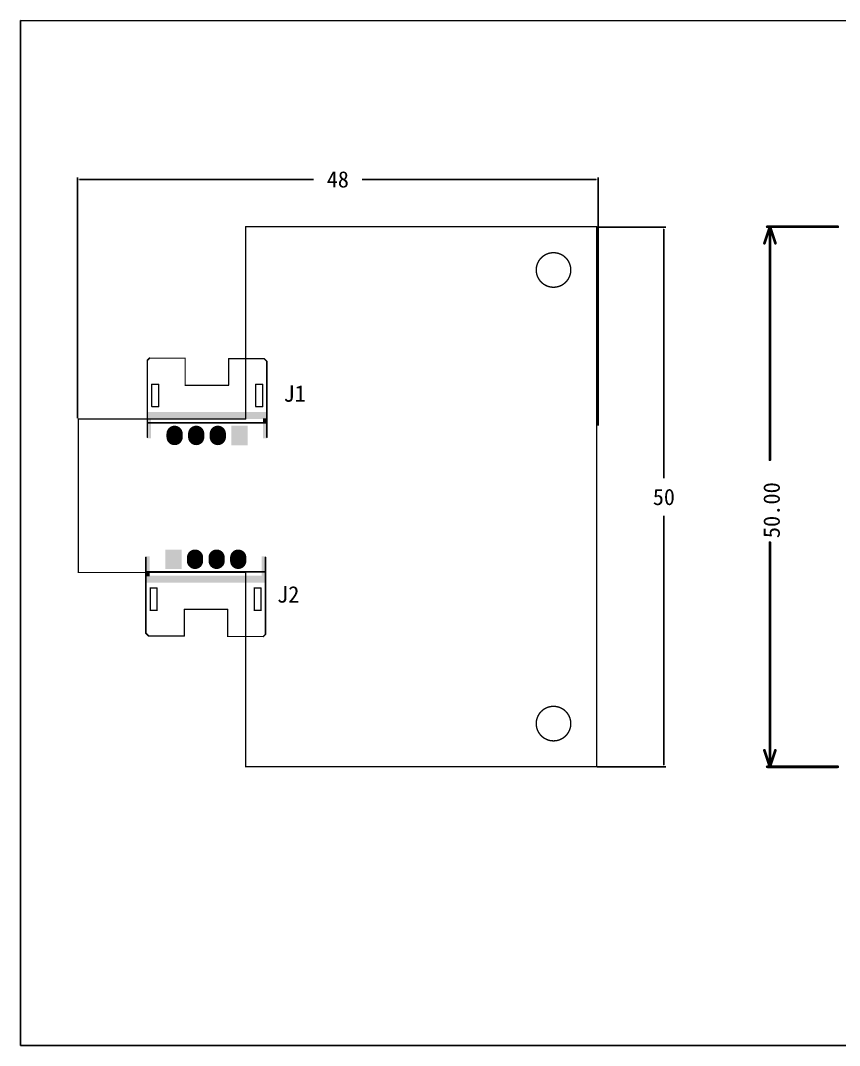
# Model space of a CAD drawing. Extents: x 749 to 923, y 554 to 649.
# Drawn here: x 748.7 to 824.5, y 554.4 to 649.3 of the extents above; entities that cross this region are included whole.
import ezdxf

# ---------------------------------------------------------------- set-up
doc = ezdxf.new("R2010")
doc.units = 0
doc.header["$MEASUREMENT"] = 0
doc.layers.get('0').update_dxf_attribs({"linetype": 'CONTINUOUS'})
doc.layers.get('Defpoints').update_dxf_attribs({"linetype": 'CONTINUOUS'})
for name, color, linetype in [('BOTTOMLAYER', 5, 'CONTINUOUS'), ('BOTTOMOVERLAY', 7, 'CONTINUOUS'), ('BOTTOMSOLDER', 6, 'CONTINUOUS'), ('KEEPOUTLAYER', 6, 'CONTINUOUS'), ('MULTILAYER', 9, 'CONTINUOUS'), ('TOPLAYER', 1, 'CONTINUOUS'), ('TOPOVERLAY', 7, 'CONTINUOUS'), ('TOPSOLDER', 216, 'CONTINUOUS')]:
    doc.layers.add(name, color=color, linetype=linetype)
doc.dimstyles.get("Standard").update_dxf_attribs({"dimtxt": 0.18, "dimasz": 0.18, "dimexe": 0.18, "dimexo": 0.0625, "dimgap": 0.09, "dimtad": 0, "dimtih": 1, "dimtoh": 1, "dimdec": 4, "dimzin": 0, "dimdsep": 46, "dimtxsty": 'Standard', "dimcen": 0.09, "dimadec": 0, "dimazin": 0, "dimtfac": 1, "dimtdec": 4, "dimtofl": 0, "dimtmove": 0, "dimatfit": 0, "dimfxl": 1, "dimtolj": 1, "dimtzin": 0, "dimarcsym": 0})

# ---------------------------------------------------------------- blocks, each defined once
blk = doc.blocks.new('DIP4_90___B_2')
at = {"layer": 'BOTTOMLAYER', "const_width": 1.3}
for points in [[(-3.012, 0.166), (-3.012, -0.134)], [(-1.012, 0.166), (-1.012, -0.134)], [(0.988, 0.166), (0.988, -0.134)]]:
    blk.add_lwpolyline(points, dxfattribs=at)
at = {"layer": 'BOTTOMLAYER', "const_width": 0.65}
for points in [[(-3.337, 0.166, 1), (-2.687, 0.166, 1)], [(-3.337, -0.134, 1), (-2.687, -0.134, 1)], [(-1.337, 0.166, 1), (-0.687, 0.166, 1)], [(-1.337, -0.134, 1), (-0.687, -0.134, 1)], [(0.663, 0.166, 1), (1.313, 0.166, 1)], [(0.663, -0.134, 1), (1.313, -0.134, 1)]]:
    blk.add_lwpolyline(points, format="xyb", close=True, dxfattribs=at)
at = {"layer": 'BOTTOMLAYER'}
blk.add_solid([(3.638, -0.784), (3.638, 0.816), (2.338, -0.784), (2.338, 0.816)], dxfattribs=at)
at = {"layer": 'BOTTOMOVERLAY'}
for points, const_width in [([(-5.537, -1.143), (-5.537, 0.178)], 0.15), ([(5.537, -1.143), (5.537, 0.178)], 0.15), ([(-5.537, -6.934), (-5.537, -1.092)], 0.15), ([(-5.537, -1.143), (5.537, -1.143)], 0.15), ([(5.537, -6.833), (5.537, -1.092)], 0.15), ([(-5.131, -2.667), (-5.105, -2.642)], 0.12), ([(-5.131, -4.724), (-5.131, -2.667)], 0.12), ([(-5.105, -2.642), (-4.496, -2.642)], 0.12), ([(-4.496, -4.724), (-4.496, -2.642)], 0.12), ([(4.496, -2.667), (4.521, -2.642)], 0.12), ([(4.496, -4.724), (4.496, -2.667)], 0.12), ([(4.521, -2.642), (5.131, -2.642)], 0.12), ([(5.131, -4.724), (5.131, -2.642)], 0.12), ([(-5.131, -4.724), (-4.496, -4.724)], 0.12), ([(-2.032, -5.055), (-2.032, -4.623)], 0.12), ([(-2.032, -4.623), (1.981, -4.623)], 0.12), ([(1.981, -5.055), (1.981, -4.623)], 0.12), ([(4.496, -4.724), (5.131, -4.724)], 0.12), ([(-2.032, -7.137), (-2.032, -5.055)], 0.12), ([(1.981, -7.087), (1.981, -5.055)], 0.12), ([(-5.537, -6.934), (-5.334, -7.137)], 0.15), ([(-5.334, -7.137), (-2.032, -7.137)], 0.12), ([(1.981, -7.087), (5.283, -7.087)], 0.12), ([(5.283, -7.087), (5.537, -6.833)], 0.15)]:
    blk.add_lwpolyline(points, dxfattribs=dict(at, const_width=const_width))
for points, const_width in [([(-5.575, 0.178, 1), (-5.5, 0.178, 1)], 0.075), ([(5.5, 0.178, 1), (5.575, 0.178, 1)], 0.075), ([(-5.575, -1.092, 1), (-5.5, -1.092, 1)], 0.075), ([(-5.575, -1.143, 1), (-5.5, -1.143, 1)], 0.075), ([(-5.575, -1.143, 1), (-5.5, -1.143, 1)], 0.075), ([(5.5, -1.092, 1), (5.575, -1.092, 1)], 0.075), ([(5.5, -1.143, 1), (5.575, -1.143, 1)], 0.075), ([(5.5, -1.143, 1), (5.575, -1.143, 1)], 0.075), ([(-5.161, -2.667, 1), (-5.101, -2.667, 1)], 0.06), ([(-5.161, -2.667, 1), (-5.101, -2.667, 1)], 0.06), ([(-5.135, -2.642, 1), (-5.075, -2.642, 1)], 0.06), ([(-5.135, -2.642, 1), (-5.075, -2.642, 1)], 0.06), ([(-4.526, -2.642, 1), (-4.466, -2.642, 1)], 0.06), ([(-4.526, -2.642, 1), (-4.466, -2.642, 1)], 0.06), ([(4.466, -2.667, 1), (4.526, -2.667, 1)], 0.06), ([(4.466, -2.667, 1), (4.526, -2.667, 1)], 0.06), ([(4.491, -2.642, 1), (4.551, -2.642, 1)], 0.06), ([(4.491, -2.642, 1), (4.551, -2.642, 1)], 0.06), ([(5.101, -2.642, 1), (5.161, -2.642, 1)], 0.06), ([(5.101, -2.642, 1), (5.161, -2.642, 1)], 0.06), ([(-5.161, -4.724, 1), (-5.101, -4.724, 1)], 0.06), ([(-5.161, -4.724, 1), (-5.101, -4.724, 1)], 0.06), ([(-4.526, -4.724, 1), (-4.466, -4.724, 1)], 0.06), ([(-4.526, -4.724, 1), (-4.466, -4.724, 1)], 0.06), ([(-2.062, -4.623, 1), (-2.002, -4.623, 1)], 0.06), ([(-2.062, -4.623, 1), (-2.002, -4.623, 1)], 0.06), ([(1.951, -4.623, 1), (2.011, -4.623, 1)], 0.06), ([(1.951, -4.623, 1), (2.011, -4.623, 1)], 0.06), ([(4.466, -4.724, 1), (4.526, -4.724, 1)], 0.06), ([(4.466, -4.724, 1), (4.526, -4.724, 1)], 0.06), ([(5.101, -4.724, 1), (5.161, -4.724, 1)], 0.06), ([(5.101, -4.724, 1), (5.161, -4.724, 1)], 0.06), ([(-2.062, -5.055, 1), (-2.002, -5.055, 1)], 0.06), ([(-2.062, -5.055, 1), (-2.002, -5.055, 1)], 0.06), ([(1.951, -5.055, 1), (2.011, -5.055, 1)], 0.06), ([(1.951, -5.055, 1), (2.011, -5.055, 1)], 0.06), ([(-5.575, -6.934, 1), (-5.5, -6.934, 1)], 0.075), ([(-5.575, -6.934, 1), (-5.5, -6.934, 1)], 0.075), ([(-5.372, -7.137, 1), (-5.296, -7.137, 1)], 0.075), ([(-5.364, -7.137, 1), (-5.304, -7.137, 1)], 0.06), ([(-2.062, -7.137, 1), (-2.002, -7.137, 1)], 0.06), ([(-2.062, -7.137, 1), (-2.002, -7.137, 1)], 0.06), ([(1.951, -7.087, 1), (2.011, -7.087, 1)], 0.06), ([(1.951, -7.087, 1), (2.011, -7.087, 1)], 0.06), ([(5.246, -7.087, 1), (5.321, -7.087, 1)], 0.075), ([(5.253, -7.087, 1), (5.313, -7.087, 1)], 0.06), ([(5.5, -6.833, 1), (5.575, -6.833, 1)], 0.075), ([(5.5, -6.833, 1), (5.575, -6.833, 1)], 0.075)]:
    blk.add_lwpolyline(points, format="xyb", close=True, dxfattribs=dict(at, const_width=const_width))
for points in [[(-5.537, -1.651), (-5.182, -1.651), (-5.537, 0.279), (-5.182, 0.279)], [(5.182, -1.168), (5.537, -1.168), (5.182, 0.279), (5.537, 0.279)], [(-5.537, -2.159), (5.537, -2.159), (-5.537, -1.499), (5.537, -1.499)], [(5.182, -1.575), (5.537, -1.575), (5.182, -1.092), (5.537, -1.092)]]:
    blk.add_solid(points, dxfattribs=at)
at = {"layer": 'BOTTOMSOLDER', "const_width": 1.503}
for points in [[(-3.012, 0.166), (-3.012, -0.134)], [(-1.012, 0.166), (-1.012, -0.134)], [(0.988, 0.166), (0.988, -0.134)]]:
    blk.add_lwpolyline(points, dxfattribs=at)
at = {"layer": 'BOTTOMSOLDER', "const_width": 0.752}
for points in [[(-3.387, 0.166, 1), (-2.636, 0.166, 1)], [(-3.387, -0.134, 1), (-2.636, -0.134, 1)], [(-1.387, 0.166, 1), (-0.636, 0.166, 1)], [(-1.387, -0.134, 1), (-0.636, -0.134, 1)], [(0.613, 0.166, 1), (1.364, 0.166, 1)], [(0.613, -0.134, 1), (1.364, -0.134, 1)]]:
    blk.add_lwpolyline(points, format="xyb", close=True, dxfattribs=at)
at = {"layer": 'BOTTOMSOLDER'}
blk.add_solid([(3.74, -0.885), (3.74, 0.918), (2.237, -0.885), (2.237, 0.918)], dxfattribs=at)
at = {"layer": 'MULTILAYER', "const_width": 1.3}
for points in [[(-3.012, 0.166), (-3.012, -0.134)], [(-1.012, 0.166), (-1.012, -0.134)], [(0.988, 0.166), (0.988, -0.134)]]:
    blk.add_lwpolyline(points, dxfattribs=at)
at = {"layer": 'MULTILAYER', "const_width": 0.65}
for points in [[(-3.337, 0.166, 1), (-2.687, 0.166, 1)], [(-3.337, -0.134, 1), (-2.687, -0.134, 1)], [(-1.337, 0.166, 1), (-0.687, 0.166, 1)], [(-1.337, -0.134, 1), (-0.687, -0.134, 1)], [(0.663, 0.166, 1), (1.313, 0.166, 1)], [(0.663, -0.134, 1), (1.313, -0.134, 1)]]:
    blk.add_lwpolyline(points, format="xyb", close=True, dxfattribs=at)
at = {"layer": 'MULTILAYER'}
blk.add_solid([(3.638, -0.784), (3.638, 0.816), (2.338, -0.784), (2.338, 0.816)], dxfattribs=at)
at = {"layer": 'TOPLAYER', "const_width": 1.3}
for points in [[(-3.012, 0.166), (-3.012, -0.134)], [(-1.012, 0.166), (-1.012, -0.134)], [(0.988, 0.166), (0.988, -0.134)]]:
    blk.add_lwpolyline(points, dxfattribs=at)
at = {"layer": 'TOPLAYER', "const_width": 0.65}
for points in [[(-3.337, 0.166, 1), (-2.687, 0.166, 1)], [(-3.337, -0.134, 1), (-2.687, -0.134, 1)], [(-1.337, 0.166, 1), (-0.687, 0.166, 1)], [(-1.337, -0.134, 1), (-0.687, -0.134, 1)], [(0.663, 0.166, 1), (1.313, 0.166, 1)], [(0.663, -0.134, 1), (1.313, -0.134, 1)]]:
    blk.add_lwpolyline(points, format="xyb", close=True, dxfattribs=at)
at = {"layer": 'TOPLAYER'}
blk.add_solid([(3.638, -0.784), (3.638, 0.816), (2.338, -0.784), (2.338, 0.816)], dxfattribs=at)
at = {"layer": 'TOPSOLDER', "const_width": 1.503}
for points in [[(-3.012, 0.166), (-3.012, -0.134)], [(-1.012, 0.166), (-1.012, -0.134)], [(0.988, 0.166), (0.988, -0.134)]]:
    blk.add_lwpolyline(points, dxfattribs=at)
at = {"layer": 'TOPSOLDER', "const_width": 0.752}
for points in [[(-3.387, 0.166, 1), (-2.636, 0.166, 1)], [(-3.387, -0.134, 1), (-2.636, -0.134, 1)], [(-1.387, 0.166, 1), (-0.636, 0.166, 1)], [(-1.387, -0.134, 1), (-0.636, -0.134, 1)], [(0.613, 0.166, 1), (1.364, 0.166, 1)], [(0.613, -0.134, 1), (1.364, -0.134, 1)]]:
    blk.add_lwpolyline(points, format="xyb", close=True, dxfattribs=at)
at = {"layer": 'TOPSOLDER'}
blk.add_solid([(3.74, -0.885), (3.74, 0.918), (2.237, -0.885), (2.237, 0.918)], dxfattribs=at)
blk = doc.blocks.new('DIP4_90___B_3')
at = {"layer": 'BOTTOMLAYER', "const_width": 1.3}
for points in [[(-3.012, 0.166), (-3.012, -0.134)], [(-1.012, 0.166), (-1.012, -0.134)], [(0.988, 0.166), (0.988, -0.134)]]:
    blk.add_lwpolyline(points, dxfattribs=at)
at = {"layer": 'BOTTOMLAYER', "const_width": 0.65}
for points in [[(-3.337, 0.166, 1), (-2.687, 0.166, 1)], [(-3.337, -0.134, 1), (-2.687, -0.134, 1)], [(-1.337, 0.166, 1), (-0.687, 0.166, 1)], [(-1.337, -0.134, 1), (-0.687, -0.134, 1)], [(0.663, 0.166, 1), (1.313, 0.166, 1)], [(0.663, -0.134, 1), (1.313, -0.134, 1)]]:
    blk.add_lwpolyline(points, format="xyb", close=True, dxfattribs=at)
at = {"layer": 'BOTTOMLAYER'}
blk.add_solid([(3.638, -0.784), (3.638, 0.816), (2.338, -0.784), (2.338, 0.816)], dxfattribs=at)
at = {"layer": 'BOTTOMOVERLAY'}
for points, const_width in [([(-5.537, 0.178), (-5.537, -1.143)], 0.15), ([(5.537, 0.178), (5.537, -1.143)], 0.15), ([(-5.537, -1.092), (-5.537, -6.934)], 0.15), ([(5.537, -1.143), (-5.537, -1.143)], 0.15), ([(5.537, -1.092), (5.537, -6.833)], 0.15), ([(-5.105, -2.642), (-5.131, -2.667)], 0.12), ([(-5.131, -2.667), (-5.131, -4.724)], 0.12), ([(-4.496, -2.642), (-5.105, -2.642)], 0.12), ([(-4.496, -2.642), (-4.496, -4.724)], 0.12), ([(4.521, -2.642), (4.496, -2.667)], 0.12), ([(4.496, -2.667), (4.496, -4.724)], 0.12), ([(5.131, -2.642), (4.521, -2.642)], 0.12), ([(5.131, -2.642), (5.131, -4.724)], 0.12), ([(-4.496, -4.724), (-5.131, -4.724)], 0.12), ([(-2.032, -4.623), (-2.032, -5.055)], 0.12), ([(1.981, -4.623), (-2.032, -4.623)], 0.12), ([(1.981, -4.623), (1.981, -5.055)], 0.12), ([(5.131, -4.724), (4.496, -4.724)], 0.12), ([(-2.032, -5.055), (-2.032, -7.137)], 0.12), ([(1.981, -5.055), (1.981, -7.087)], 0.12), ([(-5.334, -7.137), (-5.537, -6.934)], 0.15), ([(-2.032, -7.137), (-5.334, -7.137)], 0.12), ([(5.283, -7.087), (1.981, -7.087)], 0.12), ([(5.537, -6.833), (5.283, -7.087)], 0.15)]:
    blk.add_lwpolyline(points, dxfattribs=dict(at, const_width=const_width))
for points, const_width in [([(-5.575, 0.178, 1), (-5.5, 0.178, 1)], 0.075), ([(5.5, 0.178, 1), (5.575, 0.178, 1)], 0.075), ([(-5.575, -1.092, 1), (-5.5, -1.092, 1)], 0.075), ([(-5.575, -1.143, 1), (-5.5, -1.143, 1)], 0.075), ([(-5.575, -1.143, 1), (-5.5, -1.143, 1)], 0.075), ([(5.5, -1.092, 1), (5.575, -1.092, 1)], 0.075), ([(5.5, -1.143, 1), (5.575, -1.143, 1)], 0.075), ([(5.5, -1.143, 1), (5.575, -1.143, 1)], 0.075), ([(-5.161, -2.667, 1), (-5.101, -2.667, 1)], 0.06), ([(-5.161, -2.667, 1), (-5.101, -2.667, 1)], 0.06), ([(-5.135, -2.642, 1), (-5.075, -2.642, 1)], 0.06), ([(-5.135, -2.642, 1), (-5.075, -2.642, 1)], 0.06), ([(-4.526, -2.642, 1), (-4.466, -2.642, 1)], 0.06), ([(-4.526, -2.642, 1), (-4.466, -2.642, 1)], 0.06), ([(4.466, -2.667, 1), (4.526, -2.667, 1)], 0.06), ([(4.466, -2.667, 1), (4.526, -2.667, 1)], 0.06), ([(4.491, -2.642, 1), (4.551, -2.642, 1)], 0.06), ([(4.491, -2.642, 1), (4.551, -2.642, 1)], 0.06), ([(5.101, -2.642, 1), (5.161, -2.642, 1)], 0.06), ([(5.101, -2.642, 1), (5.161, -2.642, 1)], 0.06), ([(-5.161, -4.724, 1), (-5.101, -4.724, 1)], 0.06), ([(-5.161, -4.724, 1), (-5.101, -4.724, 1)], 0.06), ([(-4.526, -4.724, 1), (-4.466, -4.724, 1)], 0.06), ([(-4.526, -4.724, 1), (-4.466, -4.724, 1)], 0.06), ([(-2.062, -4.623, 1), (-2.002, -4.623, 1)], 0.06), ([(-2.062, -4.623, 1), (-2.002, -4.623, 1)], 0.06), ([(1.951, -4.623, 1), (2.011, -4.623, 1)], 0.06), ([(1.951, -4.623, 1), (2.011, -4.623, 1)], 0.06), ([(4.466, -4.724, 1), (4.526, -4.724, 1)], 0.06), ([(4.466, -4.724, 1), (4.526, -4.724, 1)], 0.06), ([(5.101, -4.724, 1), (5.161, -4.724, 1)], 0.06), ([(5.101, -4.724, 1), (5.161, -4.724, 1)], 0.06), ([(-2.062, -5.055, 1), (-2.002, -5.055, 1)], 0.06), ([(-2.062, -5.055, 1), (-2.002, -5.055, 1)], 0.06), ([(1.951, -5.055, 1), (2.011, -5.055, 1)], 0.06), ([(1.951, -5.055, 1), (2.011, -5.055, 1)], 0.06), ([(-5.575, -6.934, 1), (-5.5, -6.934, 1)], 0.075), ([(-5.575, -6.934, 1), (-5.5, -6.934, 1)], 0.075), ([(-5.372, -7.137, 1), (-5.296, -7.137, 1)], 0.075), ([(-5.364, -7.137, 1), (-5.304, -7.137, 1)], 0.06), ([(-2.062, -7.137, 1), (-2.002, -7.137, 1)], 0.06), ([(-2.062, -7.137, 1), (-2.002, -7.137, 1)], 0.06), ([(1.951, -7.087, 1), (2.011, -7.087, 1)], 0.06), ([(1.951, -7.087, 1), (2.011, -7.087, 1)], 0.06), ([(5.246, -7.087, 1), (5.321, -7.087, 1)], 0.075), ([(5.253, -7.087, 1), (5.313, -7.087, 1)], 0.06), ([(5.5, -6.833, 1), (5.575, -6.833, 1)], 0.075), ([(5.5, -6.833, 1), (5.575, -6.833, 1)], 0.075)]:
    blk.add_lwpolyline(points, format="xyb", close=True, dxfattribs=dict(at, const_width=const_width))
for points in [[(-5.537, -1.651), (-5.182, -1.651), (-5.537, 0.279), (-5.182, 0.279)], [(5.182, -1.168), (5.537, -1.168), (5.182, 0.279), (5.537, 0.279)], [(-5.537, -2.159), (5.537, -2.159), (-5.537, -1.499), (5.537, -1.499)], [(5.182, -1.575), (5.537, -1.575), (5.182, -1.092), (5.537, -1.092)]]:
    blk.add_solid(points, dxfattribs=at)
at = {"layer": 'BOTTOMSOLDER', "const_width": 1.503}
for points in [[(-3.012, 0.166), (-3.012, -0.134)], [(-1.012, 0.166), (-1.012, -0.134)], [(0.988, 0.166), (0.988, -0.134)]]:
    blk.add_lwpolyline(points, dxfattribs=at)
at = {"layer": 'BOTTOMSOLDER', "const_width": 0.752}
for points in [[(-3.387, 0.166, 1), (-2.636, 0.166, 1)], [(-3.387, -0.134, 1), (-2.636, -0.134, 1)], [(-1.387, 0.166, 1), (-0.636, 0.166, 1)], [(-1.387, -0.134, 1), (-0.636, -0.134, 1)], [(0.613, 0.166, 1), (1.364, 0.166, 1)], [(0.613, -0.134, 1), (1.364, -0.134, 1)]]:
    blk.add_lwpolyline(points, format="xyb", close=True, dxfattribs=at)
at = {"layer": 'BOTTOMSOLDER'}
blk.add_solid([(3.74, -0.885), (3.74, 0.918), (2.237, -0.885), (2.237, 0.918)], dxfattribs=at)
at = {"layer": 'MULTILAYER', "const_width": 1.3}
for points in [[(-3.012, 0.166), (-3.012, -0.134)], [(-1.012, 0.166), (-1.012, -0.134)], [(0.988, 0.166), (0.988, -0.134)]]:
    blk.add_lwpolyline(points, dxfattribs=at)
at = {"layer": 'MULTILAYER', "const_width": 0.65}
for points in [[(-3.337, 0.166, 1), (-2.687, 0.166, 1)], [(-3.337, -0.134, 1), (-2.687, -0.134, 1)], [(-1.337, 0.166, 1), (-0.687, 0.166, 1)], [(-1.337, -0.134, 1), (-0.687, -0.134, 1)], [(0.663, 0.166, 1), (1.313, 0.166, 1)], [(0.663, -0.134, 1), (1.313, -0.134, 1)]]:
    blk.add_lwpolyline(points, format="xyb", close=True, dxfattribs=at)
at = {"layer": 'MULTILAYER'}
blk.add_solid([(3.638, -0.784), (3.638, 0.816), (2.338, -0.784), (2.338, 0.816)], dxfattribs=at)
at = {"layer": 'TOPLAYER', "const_width": 1.3}
for points in [[(-3.012, 0.166), (-3.012, -0.134)], [(-1.012, 0.166), (-1.012, -0.134)], [(0.988, 0.166), (0.988, -0.134)]]:
    blk.add_lwpolyline(points, dxfattribs=at)
at = {"layer": 'TOPLAYER', "const_width": 0.65}
for points in [[(-3.337, 0.166, 1), (-2.687, 0.166, 1)], [(-3.337, -0.134, 1), (-2.687, -0.134, 1)], [(-1.337, 0.166, 1), (-0.687, 0.166, 1)], [(-1.337, -0.134, 1), (-0.687, -0.134, 1)], [(0.663, 0.166, 1), (1.313, 0.166, 1)], [(0.663, -0.134, 1), (1.313, -0.134, 1)]]:
    blk.add_lwpolyline(points, format="xyb", close=True, dxfattribs=at)
at = {"layer": 'TOPLAYER'}
blk.add_solid([(3.638, -0.784), (3.638, 0.816), (2.338, -0.784), (2.338, 0.816)], dxfattribs=at)
at = {"layer": 'TOPSOLDER', "const_width": 1.503}
for points in [[(-3.012, 0.166), (-3.012, -0.134)], [(-1.012, 0.166), (-1.012, -0.134)], [(0.988, 0.166), (0.988, -0.134)]]:
    blk.add_lwpolyline(points, dxfattribs=at)
at = {"layer": 'TOPSOLDER', "const_width": 0.752}
for points in [[(-3.387, 0.166, 1), (-2.636, 0.166, 1)], [(-3.387, -0.134, 1), (-2.636, -0.134, 1)], [(-1.387, 0.166, 1), (-0.636, 0.166, 1)], [(-1.387, -0.134, 1), (-0.636, -0.134, 1)], [(0.613, 0.166, 1), (1.364, 0.166, 1)], [(0.613, -0.134, 1), (1.364, -0.134, 1)]]:
    blk.add_lwpolyline(points, format="xyb", close=True, dxfattribs=at)
at = {"layer": 'TOPSOLDER'}
blk.add_solid([(3.74, -0.885), (3.74, 0.918), (2.237, -0.885), (2.237, 0.918)], dxfattribs=at)
blk = doc.blocks.new('*D7')
at = {"color": 0, "linetype": 'Continuous', "lineweight": -2}
for p, q in [((753.955, 612.451), (753.955, 634.74)), ((754.135, 634.56), (775.799, 634.56)), ((801.963, 634.56), (780.299, 634.56)), ((802.143, 611.785), (802.143, 634.74))]:
    blk.add_line(p, q, dxfattribs=at)
at = {"color": 0, "linetype": 'Continuous'}
for points in [[(754.135, 634.59), (754.135, 634.53), (753.955, 634.56)], [(801.963, 634.59), (801.963, 634.53), (802.143, 634.56)]]:
    blk.add_solid(points, dxfattribs=at)
at = {"layer": 'Defpoints', "color": 0, "linetype": 'Continuous'}
for p in [(802.143, 634.56), (753.955, 612.388), (802.143, 611.722)]:
    blk.add_point(p, dxfattribs=at)
at = {"color": 6, "linetype": 'Continuous', "insert": (778.049, 634.56), "char_height": 1.5, "attachment_point": 5}
blk.add_mtext('\\A1;48', dxfattribs=at)
blk = doc.blocks.new('*D8')
at = {"color": 0, "linetype": 'Continuous', "lineweight": -2}
for p, q in [((802.088, 630.132), (808.415, 630.132)), ((808.235, 629.952), (808.235, 606.906)), ((808.235, 580.36), (808.235, 603.406)), ((802.07, 580.18), (808.415, 580.18))]:
    blk.add_line(p, q, dxfattribs=at)
at = {"color": 0, "linetype": 'Continuous'}
for points in [[(808.205, 629.952), (808.265, 629.952), (808.235, 630.132)], [(808.205, 580.36), (808.265, 580.36), (808.235, 580.18)]]:
    blk.add_solid(points, dxfattribs=at)
at = {"layer": 'Defpoints', "color": 0, "linetype": 'Continuous'}
for p in [(802.025, 630.132), (802.008, 580.18), (808.235, 580.18)]:
    blk.add_point(p, dxfattribs=at)
at = {"color": 0, "linetype": 'Continuous', "insert": (808.235, 605.156), "char_height": 1.5, "attachment_point": 5}
blk.add_mtext('\\A1;50', dxfattribs=at)

msp = doc.modelspace()

# ---------------------------------------------------------------- linework, layer by layer
at = {"linetype": 'Continuous'}
msp.add_lwpolyline([(748.67, 649.28), (923.171, 649.258), (923.171, 554.379), (748.67, 554.379)], close=True, dxfattribs=at)
at = {"layer": 'KEEPOUTLAYER'}
for points, const_width in [([(802.016, 630.183), (769.516, 630.183)], 0.127), ([(769.516, 612.383), (769.516, 630.183)], 0.1), ([(802.016, 580.183), (802.016, 630.183)], 0.127), ([(754.015, 598.183), (754.015, 612.383)], 0.127), ([(769.516, 612.383), (754.015, 612.383)], 0.1), ([(769.516, 598.183), (754.015, 598.183)], 0.1), ([(769.516, 580.183), (769.516, 598.183)], 0.1), ([(802.016, 580.183), (769.516, 580.183)], 0.127)]:
    msp.add_lwpolyline(points, dxfattribs=dict(at, const_width=const_width))
for points, const_width in [([(769.547, 630.183, -1), (769.484, 630.183, -1)], 0.0636), ([(769.541, 630.183, -1), (769.491, 630.183, -1)], 0.05), ([(802.047, 630.183, -1), (801.984, 630.183, -1)], 0.0636), ([(802.047, 630.183, -1), (801.984, 630.183, -1)], 0.0636), ([(796.416, 626.183, -1), (799.616, 626.183, -1)], 0.127), ([(796.447, 626.183, -1), (796.384, 626.183, -1)], 0.0636), ([(799.647, 626.183, -1), (799.584, 626.183, -1)], 0.0636), ([(754.047, 612.383, -1), (753.984, 612.383, -1)], 0.0636), ([(754.04, 612.383, -1), (753.99, 612.383, -1)], 0.05), ([(769.541, 612.383, -1), (769.491, 612.383, -1)], 0.05), ([(769.541, 612.383, -1), (769.491, 612.383, -1)], 0.05), ([(754.047, 598.183, -1), (753.984, 598.183, -1)], 0.0636), ([(754.04, 598.183, -1), (753.99, 598.183, -1)], 0.05), ([(769.541, 598.183, -1), (769.491, 598.183, -1)], 0.05), ([(769.541, 598.183, -1), (769.491, 598.183, -1)], 0.05), ([(796.416, 584.183, -1), (799.616, 584.183, -1)], 0.127), ([(796.447, 584.183, -1), (796.384, 584.183, -1)], 0.0636), ([(799.647, 584.183, -1), (799.584, 584.183, -1)], 0.0636), ([(769.547, 580.183, -1), (769.484, 580.183, -1)], 0.0636), ([(769.541, 580.183, -1), (769.491, 580.183, -1)], 0.05), ([(802.047, 580.183, -1), (801.984, 580.183, -1)], 0.0636), ([(802.047, 580.183, -1), (801.984, 580.183, -1)], 0.0636)]:
    msp.add_lwpolyline(points, format="xyb", close=True, dxfattribs=dict(at, const_width=const_width))
at = {"layer": 'TOPOVERLAY', "const_width": 0.254}
for points in [[(817.544, 628.659), (818.052, 630.183)], [(817.798, 630.183), (824.334, 630.183)], [(818.052, 608.611), (818.052, 630.183)], [(818.052, 630.183), (818.56, 628.659)], [(818.052, 580.183), (818.052, 600.942)], [(817.544, 581.707), (818.052, 580.183)], [(818.052, 580.183), (818.56, 581.707)], [(817.798, 580.183), (824.334, 580.183)]]:
    msp.add_lwpolyline(points, dxfattribs=at)
at = {"layer": 'TOPOVERLAY', "const_width": 0.127}
for points in [[(817.734, 630.183, 1), (817.861, 630.183, 1)], [(817.988, 630.183, 1), (818.115, 630.183, 1)], [(817.988, 630.183, 1), (818.115, 630.183, 1)], [(817.988, 630.183, 1), (818.115, 630.183, 1)], [(824.27, 630.183, 1), (824.397, 630.183, 1)], [(817.48, 628.659, 1), (817.607, 628.659, 1)], [(818.496, 628.659, 1), (818.623, 628.659, 1)], [(817.988, 608.611, 1), (818.115, 608.611, 1)], [(817.988, 600.942, 1), (818.115, 600.942, 1)], [(817.48, 581.707, 1), (817.607, 581.707, 1)], [(818.496, 581.707, 1), (818.623, 581.707, 1)], [(817.734, 580.183, 1), (817.861, 580.183, 1)], [(817.988, 580.183, 1), (818.115, 580.183, 1)], [(817.988, 580.183, 1), (818.115, 580.183, 1)], [(817.988, 580.183, 1), (818.115, 580.183, 1)], [(824.27, 580.183, 1), (824.397, 580.183, 1)]]:
    msp.add_lwpolyline(points, format="xyb", close=True, dxfattribs=at)

# ---------------------------------------------------------------- block references
at = {"xscale": -1, "rotation": 180}
msp.add_blockref('DIP4_90___B_3', (765.948, 610.879), dxfattribs=at)
at = {"xscale": -1}
msp.add_blockref('DIP4_90___B_2', (765.816, 599.383), dxfattribs=at)

# ---------------------------------------------------------------- texts
at = {"layer": 'BOTTOMOVERLAY'}
for s, p in [('J1', (773.016, 613.983)), ('J2', (772.416, 595.383))]:
    msp.add_text(s, height=1.524, dxfattribs=at).set_placement(p)
at = {"layer": 'TOPOVERLAY'}
msp.add_text('50.00', height=1.524, rotation=90, dxfattribs=at).set_placement((818.966, 601.349))

# ---------------------------------------------------------------- dimensions: what is measured, and where the dimension line sits
at = {"color": 6, "linetype": 'Continuous'}
dim = msp.add_linear_dim(base=(802.143, 634.56), p1=(753.955, 612.388), p2=(802.143, 611.722), dimstyle='Standard', override={"dimtxt": 1.5, "dimgap": 1, "dimdec": 0, "dimclrt": 6, "dimatfit": 3}, dxfattribs=at)
dim.commit()
dim.dimension.update_dxf_attribs({"geometry": '*D7', "text_midpoint": (778.049, 634.56)})
dim = msp.add_linear_dim(base=(808.235, 580.18), p1=(802.025, 630.132), p2=(802.008, 580.18), angle=90, dimstyle='Standard', override={"dimtxt": 1.5, "dimgap": 1, "dimdec": 0, "dimatfit": 3}, dxfattribs=at)
dim.commit()
dim.dimension.update_dxf_attribs({"geometry": '*D8', "text_midpoint": (808.235, 605.156)})

doc.saveas('drawing.dxf')
